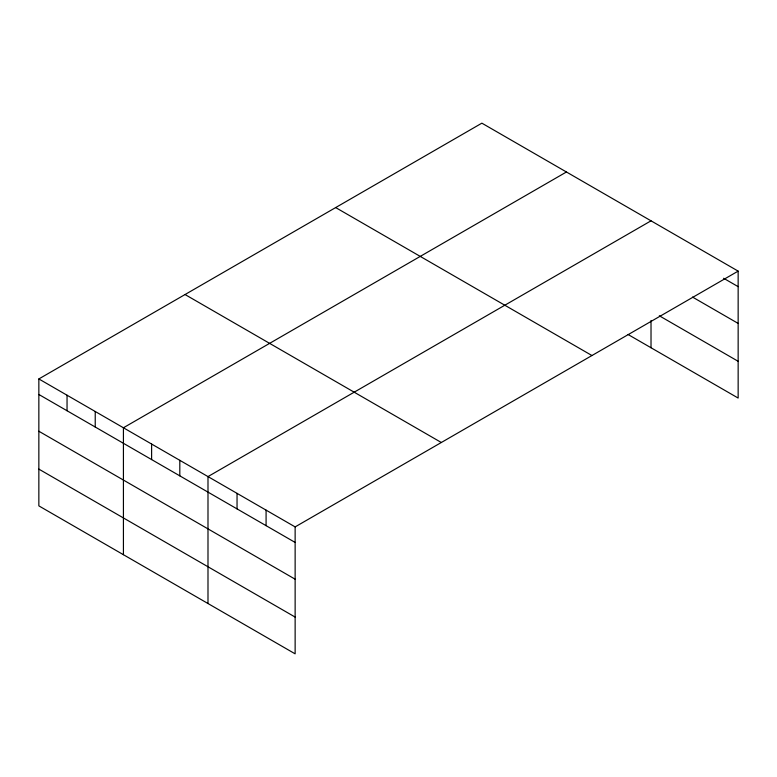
<?xml version="1.0" encoding="UTF-8"?>
<svg xmlns="http://www.w3.org/2000/svg" width="777" height="777" viewBox="0 0 777 777"><rect width="100%" height="100%" fill="white"/><g stroke="black" fill="none" stroke-linecap="round" stroke-linejoin="round"><path stroke-width="1.17" d="M628.049 334.489L738.15 398.057L738.15 271.124L481.866 123.164L38.85 378.943L38.85 505.876L295.134 653.836L295.134 526.903L38.85 378.943M566.443 171.989L123.426 427.768L123.426 554.7M651.019 220.823L207.993 476.592L207.993 603.525M295.134 526.903L738.15 271.124M723.63 278.273L738.15 286.655M692.511 297.067L738.15 323.417M659.314 315.783L738.15 361.295M335.674 207.576L591.957 355.536M185.043 294.532L441.326 442.502M38.85 394.473L295.134 542.433M38.85 431.235L295.134 579.195M38.85 469.114L295.134 617.074M651.019 320.474L651.019 347.756M266.084 510.13L266.084 525.66M237.043 493.366L237.043 508.896M179.808 460.324L179.808 475.854M151.612 444.046L151.612 459.576M95.231 411.489L95.231 427.02M67.045 395.211L67.045 410.751"/></g></svg>
